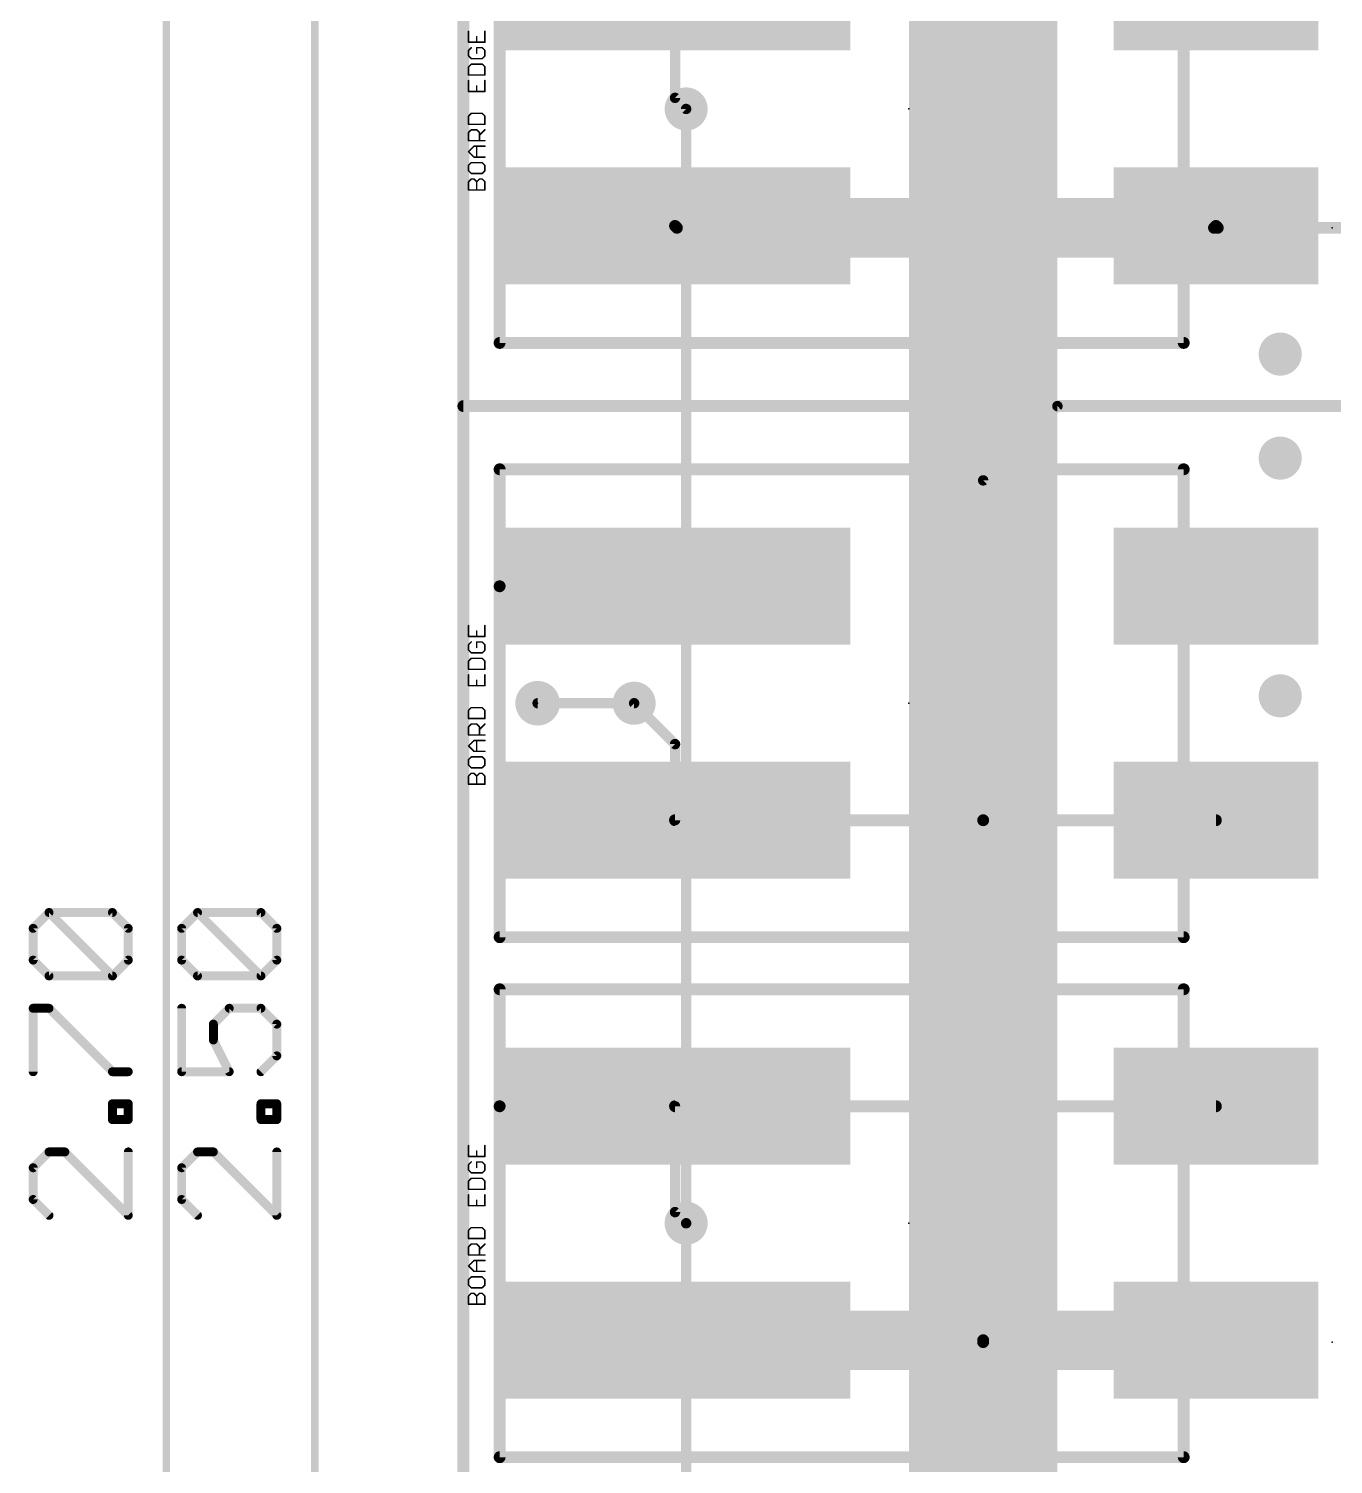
# Model space of a CAD drawing. Extents: x -23 to 84, y -8 to 75.
# Drawn here: x -7.43 to 14.88, y 27.63 to 52.17 of the extents above; entities that cross this region are included whole.
import ezdxf

# ---------------------------------------------------------------- set-up
doc = ezdxf.new("R2010")
doc.units = 0
for name, color, linetype in [('1', 12, 'CONTINUOUS'), ('16', 132, 'CONTINUOUS'), ('18', 110, 'CONTINUOUS'), ('20', 53, 'CONTINUOUS'), ('21', 253, 'CONTINUOUS'), ('23', 53, 'CONTINUOUS'), ('24', 53, 'CONTINUOUS'), ('47', 253, 'CONTINUOUS'), ('51', 253, 'CONTINUOUS')]:
    doc.layers.add(name, color=color, linetype=linetype)

# ---------------------------------------------------------------- blocks, each defined once
blk = doc.blocks.new('RECT')
blk.add_solid([(-0.5, -0.5), (0.5, -0.5), (-0.5, 0.5), (0.5, 0.5)])
blk = doc.blocks.new('PIE')
at = {"const_width": 0.5}
blk.add_lwpolyline([(0, -0.25, 1), (0, 0.25, 1), (0, -0.25)], format="xyb", dxfattribs=at)
blk = doc.blocks.new('ROUNDV')
at = {"const_width": 0.5}
blk.add_lwpolyline([(0, -0.25, 1), (0, 0.25, 1), (0, -0.25)], format="xyb", dxfattribs=at)

msp = doc.modelspace()

# ---------------------------------------------------------------- linework, layer by layer
at = {"layer": '1'}
for points, const_width in [([(0, 0), (0, 68.58)], 0.2032), ([(3.62, 52.8), (3.62, 50.99)], 0.1778), ([(3.62, 50.99), (3.81, 50.8)], 0.1778), ([(3.652, 48.768), (8.89, 48.768)], 1.016), ([(8.89, 48.768), (12.838, 48.768)], 1.016), ([(3.62, 48.8), (3.652, 48.768)], 0.2032), ([(12.87, 48.8), (12.838, 48.768)], 0.2032), ([(12.902, 48.768), (12.87, 48.8)], 0.2032), ([(15.748, 48.768), (12.902, 48.768)], 0.2032), ([(10.16, 45.72), (8.89, 44.45)], 0.1778), ([(18.542, 45.72), (10.16, 45.72)], 0.1778), ([(8.89, 44.45), (8.89, 38.64)], 0.1778), ([(3.62, 39.941), (2.921, 40.64)], 0.1778), ([(3.62, 38.64), (3.62, 39.941)], 0.1778), ([(3.62, 38.64), (8.89, 38.64)], 0.2032), ([(8.89, 38.64), (12.87, 38.64)], 0.2032), ([(12.87, 33.75), (3.62, 33.75)], 0.2032), ([(3.62, 31.94), (3.62, 33.75)], 0.1778), ([(3.81, 31.75), (3.62, 31.94)], 0.1778), ([(3.62, 29.75), (8.89, 29.75)], 1.016), ([(8.89, 29.75), (12.87, 29.75)], 1.016), ([(8.89, 29.718), (8.89, 29.75)], 0.2032)]:
    msp.add_lwpolyline(points, dxfattribs=dict(at, const_width=const_width))
for points, const_width in [([(3.6514, 51.0214, 1), (3.5886, 50.9586)], 0.0889), ([(3.5756, 50.99, 1), (3.6644, 50.99)], 0.0889), ([(3.7786, 50.7686, 1), (3.8414, 50.8314)], 0.0889), ([(3.652, 49.022, 1), (3.652, 48.514)], 0.508), ([(8.89, 49.022, 1), (8.89, 48.514)], 0.508), ([(8.89, 48.514, 1), (8.89, 49.022)], 0.508), ([(12.838, 48.514, 1), (12.838, 49.022)], 0.508), ([(3.6559, 48.8359, 1), (3.5841, 48.7641)], 0.1016), ([(3.6161, 48.7321, 1), (3.6879, 48.8039)], 0.1016), ([(12.8021, 48.8039, 1), (12.8739, 48.7321)], 0.1016), ([(12.9059, 48.8359, 1), (12.8341, 48.7641)], 0.1016), ([(12.9059, 48.7641, 1), (12.8341, 48.8359)], 0.1016), ([(12.902, 48.8188, 1), (12.902, 48.7172)], 0.1016), ([(12.8661, 48.7321, 1), (12.9379, 48.8039)], 0.1016), ([(10.16, 45.7644, 1), (10.16, 45.6756)], 0.0889), ([(10.1914, 45.6886, 1), (10.1286, 45.7514)], 0.0889), ([(8.9345, 44.45, 1), (8.8456, 44.45)], 0.0889), ([(8.8586, 44.4814, 1), (8.9214, 44.4186)], 0.0889), ([(2.9524, 40.6714, 1), (2.8896, 40.6086)], 0.0889), ([(3.6644, 39.941, 1), (3.5756, 39.941)], 0.0889), ([(3.5886, 39.9096, 1), (3.6514, 39.9724)], 0.0889), ([(3.62, 38.6908, 1), (3.62, 38.5892)], 0.1016), ([(3.5756, 38.64, 1), (3.6644, 38.64)], 0.0889), ([(8.89, 38.6908, 1), (8.89, 38.5892)], 0.1016), ([(8.8456, 38.64, 1), (8.9345, 38.64)], 0.0889), ([(8.89, 38.5892, 1), (8.89, 38.6908)], 0.1016), ([(12.87, 38.5892, 1), (12.87, 38.6908)], 0.1016), ([(3.62, 33.8008, 1), (3.62, 33.6992)], 0.1016), ([(3.6644, 33.75, 1), (3.5756, 33.75)], 0.0889), ([(12.87, 33.6992, 1), (12.87, 33.8008)], 0.1016), ([(3.6514, 31.9714, 1), (3.5886, 31.9086)], 0.0889), ([(3.5756, 31.94, 1), (3.6644, 31.94)], 0.0889), ([(3.7786, 31.7186, 1), (3.8414, 31.7814)], 0.0889), ([(3.62, 30.004, 1), (3.62, 29.496)], 0.508), ([(8.89, 30.004, 1), (8.89, 29.496)], 0.508), ([(8.89, 29.496, 1), (8.89, 30.004)], 0.508), ([(12.87, 29.496, 1), (12.87, 30.004)], 0.508), ([(8.9408, 29.75, 1), (8.8392, 29.75)], 0.1016), ([(8.8392, 29.718, 1), (8.9408, 29.718)], 0.1016)]:
    msp.add_lwpolyline(points, format="xyb", dxfattribs=dict(at, const_width=const_width))
at = {"layer": '16'}
for points, const_width in [([(0, 0), (0, 68.58)], 0.2032), ([(8.89, 48.768), (8.89, 53.98)], 2.54), ([(3.81, 50.8), (3.81, 31.75)], 0.1778), ([(8.89, 29.718), (8.89, 48.768)], 2.54), ([(2.921, 40.64), (1.27, 40.64)], 0.1778), ([(3.81, 31.75), (3.81, 12.7)], 0.1778), ([(8.89, 22.86), (8.89, 29.718)], 2.54)]:
    msp.add_lwpolyline(points, dxfattribs=dict(at, const_width=const_width))
for points, const_width in [([(3.8544, 50.8, 1), (3.7656, 50.8)], 0.0889), ([(9.525, 48.768, 1), (8.255, 48.768)], 1.27), ([(8.255, 48.768, 1), (9.525, 48.768)], 1.27), ([(1.27, 40.6844, 1), (1.27, 40.5956)], 0.0889), ([(2.921, 40.5956, 1), (2.921, 40.6844)], 0.0889), ([(3.8544, 31.75, 1), (3.7656, 31.75)], 0.0889), ([(3.7656, 31.75, 1), (3.8544, 31.75)], 0.0889), ([(9.525, 29.718, 1), (8.255, 29.718)], 1.27), ([(8.255, 29.718, 1), (9.525, 29.718)], 1.27)]:
    msp.add_lwpolyline(points, format="xyb", dxfattribs=dict(at, const_width=const_width))
at = {"layer": '20', "const_width": 0.2032}
msp.add_lwpolyline([(0, 68.58), (0, 0)], dxfattribs=at)
at = {"layer": '21', "const_width": 0.2032}
for points in [[(12.32, 54.8), (12.32, 46.8)], [(0.62, 46.8), (0.62, 52.8)], [(12.32, 46.8), (0.62, 46.8)], [(0, 45.72), (17.78, 45.72)], [(0.62, 42.64), (0.62, 44.64)], [(0.62, 44.64), (12.32, 44.64)], [(12.32, 44.64), (12.32, 36.64)], [(0.62, 36.64), (0.62, 42.64)], [(12.32, 36.64), (0.62, 36.64)], [(0.62, 33.75), (0.62, 35.75)], [(0.62, 35.75), (12.32, 35.75)], [(12.32, 35.75), (12.32, 27.75)], [(0.62, 27.75), (0.62, 33.75)], [(12.32, 27.75), (0.62, 27.75)]]:
    msp.add_lwpolyline(points, dxfattribs=at)
at = {"layer": '21', "const_width": 0.1016}
for points in [[(0.62, 46.8508, 1), (0.62, 46.7492)], [(12.32, 46.7492, 1), (12.32, 46.8508)], [(0.5692, 46.8, 1), (0.6708, 46.8)], [(12.2692, 46.8, 1), (12.3708, 46.8)], [(0, 45.7708, 1), (0, 45.6692)], [(0.6708, 44.64, 1), (0.5692, 44.64)], [(0.62, 44.6908, 1), (0.62, 44.5892)], [(12.3708, 44.64, 1), (12.2692, 44.64)], [(12.32, 44.5892, 1), (12.32, 44.6908)], [(0.6708, 42.64, 1), (0.5692, 42.64)], [(0.5692, 42.64, 1), (0.6708, 42.64)], [(0.62, 36.6908, 1), (0.62, 36.5892)], [(0.5692, 36.64, 1), (0.6708, 36.64)], [(12.2692, 36.64, 1), (12.3708, 36.64)], [(12.32, 36.5892, 1), (12.32, 36.6908)], [(0.6708, 35.75, 1), (0.5692, 35.75)], [(0.62, 35.8008, 1), (0.62, 35.6992)], [(12.3708, 35.75, 1), (12.2692, 35.75)], [(12.32, 35.6992, 1), (12.32, 35.8008)], [(0.6708, 33.75, 1), (0.5692, 33.75)], [(0.5692, 33.75, 1), (0.6708, 33.75)], [(0.62, 27.8008, 1), (0.62, 27.6992)], [(0.5692, 27.75, 1), (0.6708, 27.75)], [(12.2692, 27.75, 1), (12.3708, 27.75)], [(12.32, 27.6992, 1), (12.32, 27.8008)]]:
    msp.add_lwpolyline(points, format="xyb", dxfattribs=at)
at = {"layer": '23'}
for p in [(7.62, 50.8), (14.859, 48.768), (7.62, 40.64), (7.62, 31.75), (14.859, 29.718)]:
    msp.add_point(p, dxfattribs=at)
at = {"layer": '24'}
msp.add_point((1.27, 40.64), dxfattribs=at)
at = {"layer": '47'}
for points, const_width in [([(-5.08, 68.515), (-5.08, 0.065)], 0.13), ([(-2.54, 2.605), (-2.54, 65.975)], 0.13), ([(-7.3577, 36.7912), (-7.0865, 37.0624)], 0.1524), ([(-7.0865, 37.0624), (-6.0019, 37.0624)], 0.1524), ([(-6.0019, 35.9777), (-7.0865, 37.0624)], 0.1524), ([(-6.0019, 37.0624), (-5.7307, 36.7912)], 0.1524), ([(-4.8177, 36.7912), (-4.5465, 37.0624)], 0.1524), ([(-4.5465, 37.0624), (-3.4619, 37.0624)], 0.1524), ([(-3.4619, 35.9777), (-4.5465, 37.0624)], 0.1524), ([(-3.4619, 37.0624), (-3.1907, 36.7912)], 0.1524), ([(-7.3577, 36.2489), (-7.3577, 36.7912)], 0.1524), ([(-5.7307, 36.7912), (-5.7307, 36.2489)], 0.1524), ([(-4.8177, 36.2489), (-4.8177, 36.7912)], 0.1524), ([(-3.1907, 36.7912), (-3.1907, 36.2489)], 0.1524), ([(-7.0865, 35.9777), (-7.3577, 36.2489)], 0.1524), ([(-5.7307, 36.2489), (-6.0019, 35.9777)], 0.1524), ([(-4.5465, 35.9777), (-4.8177, 36.2489)], 0.1524), ([(-3.1907, 36.2489), (-3.4619, 35.9777)], 0.1524), ([(-6.0019, 35.9777), (-7.0865, 35.9777)], 0.1524), ([(-3.4619, 35.9777), (-4.5465, 35.9777)], 0.1524), ([(-7.3577, 34.3405), (-7.3577, 35.4252)], 0.1524), ([(-7.3577, 35.4252), (-7.0865, 35.4252)], 0.1524), ([(-7.0865, 35.4252), (-6.0019, 34.3405)], 0.1524), ([(-4.8177, 35.4252), (-4.8177, 34.3405)], 0.1524), ([(-4.2754, 35.154), (-4.0042, 35.4252)], 0.1524), ([(-4.0042, 35.4252), (-3.4619, 35.4252)], 0.1524), ([(-3.4619, 35.4252), (-3.1907, 35.154)], 0.1524), ([(-4.2754, 34.8829), (-4.2754, 35.154)], 0.1524), ([(-3.1907, 35.154), (-3.1907, 34.6117)], 0.1524), ([(-4.0042, 34.3405), (-4.2754, 34.8829)], 0.1524), ([(-3.1907, 34.6117), (-3.4619, 34.3405)], 0.1524), ([(-6.0019, 34.3405), (-5.7307, 34.3405)], 0.1524), ([(-4.8177, 34.3405), (-4.0042, 34.3405)], 0.1524), ([(-6.0019, 33.522), (-6.0019, 33.7931)], 0.1524), ([(-6.0019, 33.7931), (-5.7307, 33.7931)], 0.1524), ([(-5.7307, 33.7931), (-5.7307, 33.522)], 0.1524), ([(-3.4619, 33.522), (-3.4619, 33.7931)], 0.1524), ([(-3.4619, 33.7931), (-3.1907, 33.7931)], 0.1524), ([(-3.1907, 33.7931), (-3.1907, 33.522)], 0.1524), ([(-5.7307, 33.522), (-6.0019, 33.522)], 0.1524), ([(-3.1907, 33.522), (-3.4619, 33.522)], 0.1524), ([(-7.0865, 32.9695), (-7.3577, 32.6983)], 0.1524), ([(-6.8154, 32.9695), (-7.0865, 32.9695)], 0.1524), ([(-5.7307, 31.8848), (-6.8154, 32.9695)], 0.1524), ([(-5.7307, 32.9695), (-5.7307, 31.8848)], 0.1524), ([(-4.5465, 32.9695), (-4.8177, 32.6983)], 0.1524), ([(-4.2754, 32.9695), (-4.5465, 32.9695)], 0.1524), ([(-3.1907, 31.8848), (-4.2754, 32.9695)], 0.1524), ([(-3.1907, 32.9695), (-3.1907, 31.8848)], 0.1524), ([(-7.3577, 32.6983), (-7.3577, 32.156)], 0.1524), ([(-4.8177, 32.6983), (-4.8177, 32.156)], 0.1524), ([(-7.3577, 32.156), (-7.0865, 31.8848)], 0.1524), ([(-4.8177, 32.156), (-4.5465, 31.8848)], 0.1524)]:
    msp.add_lwpolyline(points, dxfattribs=dict(at, const_width=const_width))
at = {"layer": '47', "const_width": 0.0762}
for points in [[(-7.0596, 37.0893, 1), (-7.1135, 37.0354)], [(-7.0865, 37.1005, 1), (-7.0865, 37.0243)], [(-7.0596, 37.0354, 1), (-7.1135, 37.0893)], [(-5.9749, 37.0893, 1), (-6.0288, 37.0354)], [(-6.0019, 37.0243, 1), (-6.0019, 37.1005)], [(-4.5196, 37.0893, 1), (-4.5735, 37.0354)], [(-4.5465, 37.1005, 1), (-4.5465, 37.0243)], [(-4.5196, 37.0354, 1), (-4.5735, 37.0893)], [(-3.4349, 37.0893, 1), (-3.4888, 37.0354)], [(-3.4619, 37.0243, 1), (-3.4619, 37.1005)], [(-7.3196, 36.7912, 1), (-7.3958, 36.7912)], [(-7.3846, 36.8181, 1), (-7.3307, 36.7643)], [(-5.6926, 36.7912, 1), (-5.7688, 36.7912)], [(-5.7576, 36.7643, 1), (-5.7038, 36.8181)], [(-4.7796, 36.7912, 1), (-4.8558, 36.7912)], [(-4.8446, 36.8181, 1), (-4.7907, 36.7643)], [(-3.1526, 36.7912, 1), (-3.2288, 36.7912)], [(-3.2176, 36.7643, 1), (-3.1638, 36.8181)], [(-7.3307, 36.2758, 1), (-7.3846, 36.2219)], [(-5.7038, 36.2219, 1), (-5.7576, 36.2758)], [(-4.7907, 36.2758, 1), (-4.8446, 36.2219)], [(-3.1638, 36.2219, 1), (-3.2176, 36.2758)], [(-7.3958, 36.2489, 1), (-7.3196, 36.2489)], [(-5.7688, 36.2489, 1), (-5.6926, 36.2489)], [(-4.8558, 36.2489, 1), (-4.7796, 36.2489)], [(-3.2288, 36.2489, 1), (-3.1526, 36.2489)], [(-7.0865, 36.0158, 1), (-7.0865, 35.9396)], [(-7.1135, 35.9508, 1), (-7.0596, 36.0046)], [(-6.0288, 36.0046, 1), (-5.9749, 35.9508)], [(-6.0288, 35.9508, 1), (-5.9749, 36.0046)], [(-6.0019, 35.9396, 1), (-6.0019, 36.0158)], [(-4.5465, 36.0158, 1), (-4.5465, 35.9396)], [(-4.5735, 35.9508, 1), (-4.5196, 36.0046)], [(-3.4888, 36.0046, 1), (-3.4349, 35.9508)], [(-3.4888, 35.9508, 1), (-3.4349, 36.0046)], [(-3.4619, 35.9396, 1), (-3.4619, 36.0158)], [(-7.3196, 35.4252, 1), (-7.3958, 35.4252)], [(-7.3577, 35.4633, 1), (-7.3577, 35.3871)], [(-7.0596, 35.4521, 1), (-7.1135, 35.3983)], [(-7.0865, 35.3871, 1), (-7.0865, 35.4633)], [(-4.7796, 35.4252, 1), (-4.8558, 35.4252)], [(-4.0042, 35.4633, 1), (-4.0042, 35.3871)], [(-3.9773, 35.3983, 1), (-4.0311, 35.4521)], [(-3.4349, 35.4521, 1), (-3.4888, 35.3983)], [(-3.4619, 35.3871, 1), (-3.4619, 35.4633)], [(-4.2373, 35.154, 1), (-4.3135, 35.154)], [(-4.3023, 35.181, 1), (-4.2484, 35.1271)], [(-3.1526, 35.154, 1), (-3.2288, 35.154)], [(-3.2176, 35.1271, 1), (-3.1638, 35.181)], [(-4.3135, 34.8829, 1), (-4.2373, 34.8829)], [(-4.2413, 34.8999, 1), (-4.3094, 34.8658)], [(-3.2288, 34.6117, 1), (-3.1526, 34.6117)], [(-3.1638, 34.5848, 1), (-3.2176, 34.6386)], [(-7.3958, 34.3405, 1), (-7.3196, 34.3405)], [(-6.0019, 34.3786, 1), (-6.0019, 34.3024)], [(-6.0288, 34.3136, 1), (-5.9749, 34.3675)], [(-5.7307, 34.3024, 1), (-5.7307, 34.3786)], [(-4.8177, 34.3786, 1), (-4.8177, 34.3024)], [(-4.8558, 34.3405, 1), (-4.7796, 34.3405)], [(-4.0383, 34.3235, 1), (-3.9701, 34.3576)], [(-4.0042, 34.3024, 1), (-4.0042, 34.3786)], [(-3.4888, 34.3675, 1), (-3.4349, 34.3136)], [(-5.9638, 33.7931, 1), (-6.04, 33.7931)], [(-6.0019, 33.8312, 1), (-6.0019, 33.755)], [(-5.6926, 33.7931, 1), (-5.7688, 33.7931)], [(-5.7307, 33.755, 1), (-5.7307, 33.8312)], [(-3.4238, 33.7931, 1), (-3.5, 33.7931)], [(-3.4619, 33.8312, 1), (-3.4619, 33.755)], [(-3.1526, 33.7931, 1), (-3.2288, 33.7931)], [(-3.1907, 33.755, 1), (-3.1907, 33.8312)], [(-6.0019, 33.5601, 1), (-6.0019, 33.4839)], [(-6.04, 33.522, 1), (-5.9638, 33.522)], [(-5.7688, 33.522, 1), (-5.6926, 33.522)], [(-5.7307, 33.4839, 1), (-5.7307, 33.5601)], [(-3.4619, 33.5601, 1), (-3.4619, 33.4839)], [(-3.5, 33.522, 1), (-3.4238, 33.522)], [(-3.2288, 33.522, 1), (-3.1526, 33.522)], [(-3.1907, 33.4839, 1), (-3.1907, 33.5601)], [(-7.0865, 33.0076, 1), (-7.0865, 32.9314)], [(-7.0596, 32.9425, 1), (-7.1135, 32.9964)], [(-6.7884, 32.9964, 1), (-6.8423, 32.9425)], [(-6.8154, 32.9314, 1), (-6.8154, 33.0076)], [(-5.6926, 32.9695, 1), (-5.7688, 32.9695)], [(-4.5465, 33.0076, 1), (-4.5465, 32.9314)], [(-4.5196, 32.9425, 1), (-4.5735, 32.9964)], [(-4.2484, 32.9964, 1), (-4.3023, 32.9425)], [(-4.2754, 32.9314, 1), (-4.2754, 33.0076)], [(-3.1526, 32.9695, 1), (-3.2288, 32.9695)], [(-7.3196, 32.6983, 1), (-7.3958, 32.6983)], [(-7.3846, 32.7252, 1), (-7.3307, 32.6714)], [(-4.7796, 32.6983, 1), (-4.8558, 32.6983)], [(-4.8446, 32.7252, 1), (-4.7907, 32.6714)], [(-7.3307, 32.1829, 1), (-7.3846, 32.129)], [(-7.3958, 32.156, 1), (-7.3196, 32.156)], [(-4.7907, 32.1829, 1), (-4.8446, 32.129)], [(-4.8558, 32.156, 1), (-4.7796, 32.156)], [(-7.1135, 31.8579, 1), (-7.0596, 31.9118)], [(-5.7688, 31.8848, 1), (-5.6926, 31.8848)], [(-5.7576, 31.8579, 1), (-5.7038, 31.9118)], [(-4.5735, 31.8579, 1), (-4.5196, 31.9118)], [(-3.2288, 31.8848, 1), (-3.1526, 31.8848)], [(-3.2176, 31.8579, 1), (-3.1638, 31.9118)]]:
    msp.add_lwpolyline(points, format="xyb", dxfattribs=at)
at = {"layer": '51', "const_width": 0.0254}
for points in [[(0.0887, 52.128), (0.0887, 51.9416)], [(0.2285, 51.9416), (0.2285, 52.0348)], [(0.3683, 51.9416), (0.3683, 52.128)], [(0.0887, 51.9416), (0.3683, 51.9416)], [(0.1353, 51.8474), (0.0887, 51.8007)], [(0.0887, 51.8007), (0.0887, 51.7075)], [(0.3217, 51.8474), (0.2285, 51.8474)], [(0.2285, 51.8474), (0.2285, 51.7541)], [(0.3683, 51.8007), (0.3217, 51.8474)], [(0.3683, 51.7075), (0.3683, 51.8007)], [(0.0887, 51.7075), (0.1353, 51.6609)], [(0.1353, 51.5667), (0.0887, 51.5201)], [(0.1353, 51.6609), (0.3217, 51.6609)], [(0.3217, 51.5667), (0.1353, 51.5667)], [(0.3217, 51.6609), (0.3683, 51.7075)], [(0.3683, 51.5201), (0.3217, 51.5667)], [(0.0887, 51.5201), (0.0887, 51.3803)], [(0.0887, 51.3803), (0.3683, 51.3803)], [(0.0887, 51.286), (0.0887, 51.0996)], [(0.3683, 51.3803), (0.3683, 51.5201)], [(0.3683, 51.0996), (0.3683, 51.286)], [(0.0887, 51.0996), (0.3683, 51.0996)], [(0.2285, 51.0996), (0.2285, 51.1928)], [(0.1353, 50.7247), (0.0887, 50.6781)], [(0.0887, 50.6781), (0.0887, 50.5383)], [(0.3217, 50.7247), (0.1353, 50.7247)], [(0.3683, 50.6781), (0.3217, 50.7247)], [(0.3683, 50.5383), (0.3683, 50.6781)], [(0.0887, 50.5383), (0.3683, 50.5383)], [(0.0887, 50.3975), (0.1353, 50.4441)], [(0.0887, 50.2577), (0.0887, 50.3975)], [(0.1353, 50.4441), (0.2285, 50.4441)], [(0.2285, 50.4441), (0.2751, 50.3975)], [(0.2751, 50.3509), (0.3683, 50.4441)], [(0.2751, 50.3975), (0.2751, 50.2577)], [(0.3683, 50.2577), (0.0887, 50.2577)], [(0.0887, 50.0702), (0.1819, 50.1634)], [(0.1819, 49.977), (0.0887, 50.0702)], [(0.1819, 50.1634), (0.3683, 50.1634)], [(0.2285, 49.977), (0.2285, 50.1634)], [(0.1353, 49.8828), (0.0887, 49.8362)], [(0.0887, 49.8362), (0.0887, 49.743)], [(0.3217, 49.8828), (0.1353, 49.8828)], [(0.3683, 49.977), (0.1819, 49.977)], [(0.3683, 49.8362), (0.3217, 49.8828)], [(0.3683, 49.743), (0.3683, 49.8362)], [(0.0887, 49.743), (0.1353, 49.6964)], [(0.0887, 49.5555), (0.1353, 49.6021)], [(0.1353, 49.6964), (0.3217, 49.6964)], [(0.1353, 49.6021), (0.1819, 49.6021)], [(0.1819, 49.6021), (0.2285, 49.5555)], [(0.2285, 49.5555), (0.2751, 49.6021)], [(0.2751, 49.6021), (0.3217, 49.6021)], [(0.3217, 49.6964), (0.3683, 49.743)], [(0.3217, 49.6021), (0.3683, 49.5555)], [(0.0887, 49.4157), (0.0887, 49.5555)], [(0.3683, 49.4157), (0.0887, 49.4157)], [(0.2285, 49.4157), (0.2285, 49.5555)], [(0.3683, 49.5555), (0.3683, 49.4157)], [(0.0887, 41.968), (0.0887, 41.7816)], [(0.3683, 41.7816), (0.3683, 41.968)], [(0.0887, 41.7816), (0.3683, 41.7816)], [(0.2285, 41.7816), (0.2285, 41.8748)], [(0.1353, 41.6874), (0.0887, 41.6407)], [(0.0887, 41.6407), (0.0887, 41.5475)], [(0.0887, 41.5475), (0.1353, 41.5009)], [(0.1353, 41.5009), (0.3217, 41.5009)], [(0.3217, 41.6874), (0.2285, 41.6874)], [(0.2285, 41.6874), (0.2285, 41.5941)], [(0.3683, 41.6407), (0.3217, 41.6874)], [(0.3217, 41.5009), (0.3683, 41.5475)], [(0.3683, 41.5475), (0.3683, 41.6407)], [(0.1353, 41.4067), (0.0887, 41.3601)], [(0.0887, 41.3601), (0.0887, 41.2203)], [(0.0887, 41.2203), (0.3683, 41.2203)], [(0.3217, 41.4067), (0.1353, 41.4067)], [(0.3683, 41.3601), (0.3217, 41.4067)], [(0.3683, 41.2203), (0.3683, 41.3601)], [(0.0887, 41.126), (0.0887, 40.9396)], [(0.2285, 40.9396), (0.2285, 41.0328)], [(0.3683, 40.9396), (0.3683, 41.126)], [(0.0887, 40.9396), (0.3683, 40.9396)], [(0.1353, 40.5647), (0.0887, 40.5181)], [(0.0887, 40.5181), (0.0887, 40.3783)], [(0.3217, 40.5647), (0.1353, 40.5647)], [(0.3683, 40.5181), (0.3217, 40.5647)], [(0.3683, 40.3783), (0.3683, 40.5181)], [(0.0887, 40.3783), (0.3683, 40.3783)], [(0.0887, 40.2375), (0.1353, 40.2841)], [(0.0887, 40.0977), (0.0887, 40.2375)], [(0.1353, 40.2841), (0.2285, 40.2841)], [(0.2285, 40.2841), (0.2751, 40.2375)], [(0.2751, 40.1909), (0.3683, 40.2841)], [(0.2751, 40.2375), (0.2751, 40.0977)], [(0.3683, 40.0977), (0.0887, 40.0977)], [(0.0887, 39.9102), (0.1819, 40.0034)], [(0.1819, 40.0034), (0.3683, 40.0034)], [(0.2285, 39.817), (0.2285, 40.0034)], [(0.1819, 39.817), (0.0887, 39.9102)], [(0.3683, 39.817), (0.1819, 39.817)], [(0.1353, 39.7228), (0.0887, 39.6762)], [(0.0887, 39.6762), (0.0887, 39.583)], [(0.0887, 39.583), (0.1353, 39.5364)], [(0.3217, 39.7228), (0.1353, 39.7228)], [(0.1353, 39.5364), (0.3217, 39.5364)], [(0.3683, 39.6762), (0.3217, 39.7228)], [(0.3217, 39.5364), (0.3683, 39.583)], [(0.3683, 39.583), (0.3683, 39.6762)], [(0.0887, 39.3955), (0.1353, 39.4421)], [(0.0887, 39.2557), (0.0887, 39.3955)], [(0.3683, 39.2557), (0.0887, 39.2557)], [(0.1353, 39.4421), (0.1819, 39.4421)], [(0.1819, 39.4421), (0.2285, 39.3955)], [(0.2285, 39.3955), (0.2751, 39.4421)], [(0.2285, 39.2557), (0.2285, 39.3955)], [(0.2751, 39.4421), (0.3217, 39.4421)], [(0.3217, 39.4421), (0.3683, 39.3955)], [(0.3683, 39.3955), (0.3683, 39.2557)], [(0.0887, 33.078), (0.0887, 32.8916)], [(0.0887, 32.8916), (0.3683, 32.8916)], [(0.2285, 32.8916), (0.2285, 32.9848)], [(0.3683, 32.8916), (0.3683, 33.078)], [(0.1353, 32.7974), (0.0887, 32.7507)], [(0.0887, 32.7507), (0.0887, 32.6575)], [(0.0887, 32.6575), (0.1353, 32.6109)], [(0.3217, 32.7974), (0.2285, 32.7974)], [(0.2285, 32.7974), (0.2285, 32.7041)], [(0.3683, 32.7507), (0.3217, 32.7974)], [(0.3217, 32.6109), (0.3683, 32.6575)], [(0.3683, 32.6575), (0.3683, 32.7507)], [(0.1353, 32.5167), (0.0887, 32.4701)], [(0.0887, 32.4701), (0.0887, 32.3303)], [(0.1353, 32.6109), (0.3217, 32.6109)], [(0.3217, 32.5167), (0.1353, 32.5167)], [(0.3683, 32.4701), (0.3217, 32.5167)], [(0.3683, 32.3303), (0.3683, 32.4701)], [(0.0887, 32.3303), (0.3683, 32.3303)], [(0.0887, 32.236), (0.0887, 32.0496)], [(0.2285, 32.0496), (0.2285, 32.1428)], [(0.3683, 32.0496), (0.3683, 32.236)], [(0.0887, 32.0496), (0.3683, 32.0496)], [(0.1353, 31.6747), (0.0887, 31.6281)], [(0.3217, 31.6747), (0.1353, 31.6747)], [(0.3683, 31.6281), (0.3217, 31.6747)], [(0.0887, 31.6281), (0.0887, 31.4883)], [(0.0887, 31.4883), (0.3683, 31.4883)], [(0.3683, 31.4883), (0.3683, 31.6281)], [(0.0887, 31.3475), (0.1353, 31.3941)], [(0.0887, 31.2077), (0.0887, 31.3475)], [(0.3683, 31.2077), (0.0887, 31.2077)], [(0.1353, 31.3941), (0.2285, 31.3941)], [(0.2285, 31.3941), (0.2751, 31.3475)], [(0.2751, 31.3009), (0.3683, 31.3941)], [(0.2751, 31.3475), (0.2751, 31.2077)], [(0.0887, 31.0202), (0.1819, 31.1134)], [(0.1819, 30.927), (0.0887, 31.0202)], [(0.1819, 31.1134), (0.3683, 31.1134)], [(0.3683, 30.927), (0.1819, 30.927)], [(0.2285, 30.927), (0.2285, 31.1134)], [(0.1353, 30.8328), (0.0887, 30.7862)], [(0.0887, 30.7862), (0.0887, 30.693)], [(0.0887, 30.693), (0.1353, 30.6464)], [(0.3217, 30.8328), (0.1353, 30.8328)], [(0.3683, 30.7862), (0.3217, 30.8328)], [(0.3217, 30.6464), (0.3683, 30.693)], [(0.3683, 30.693), (0.3683, 30.7862)], [(0.0887, 30.5055), (0.1353, 30.5521)], [(0.0887, 30.3657), (0.0887, 30.5055)], [(0.1353, 30.6464), (0.3217, 30.6464)], [(0.1353, 30.5521), (0.1819, 30.5521)], [(0.1819, 30.5521), (0.2285, 30.5055)], [(0.2285, 30.5055), (0.2751, 30.5521)], [(0.2285, 30.3657), (0.2285, 30.5055)], [(0.2751, 30.5521), (0.3217, 30.5521)], [(0.3217, 30.5521), (0.3683, 30.5055)], [(0.3683, 30.5055), (0.3683, 30.3657)], [(0.3683, 30.3657), (0.0887, 30.3657)]]:
    msp.add_lwpolyline(points, dxfattribs=at)
at = {"layer": '51', "const_width": 0.0127}
for points in [[(0.095, 52.128, 1), (0.0823, 52.128)], [(0.2348, 52.0348, 1), (0.2221, 52.0348)], [(0.3747, 52.128, 1), (0.3619, 52.128)], [(0.0887, 51.9479, 1), (0.0887, 51.9352)], [(0.0823, 51.9416, 1), (0.095, 51.9416)], [(0.095, 51.8007, 1), (0.0823, 51.8007)], [(0.0842, 51.8052, 1), (0.0932, 51.7963)], [(0.1398, 51.8429, 1), (0.1308, 51.8518)], [(0.2221, 51.9416, 1), (0.2348, 51.9416)], [(0.2348, 51.8474, 1), (0.2221, 51.8474)], [(0.2285, 51.8537, 1), (0.2285, 51.841)], [(0.3262, 51.8518, 1), (0.3172, 51.8429)], [(0.3217, 51.841, 1), (0.3217, 51.8537)], [(0.3619, 51.9416, 1), (0.3747, 51.9416)], [(0.3747, 51.8007, 1), (0.3619, 51.8007)], [(0.3638, 51.7963, 1), (0.3728, 51.8052)], [(0.3683, 51.9352, 1), (0.3683, 51.9479)], [(0.0932, 51.712, 1), (0.0842, 51.703)], [(0.0823, 51.7075, 1), (0.095, 51.7075)], [(0.1353, 51.6673, 1), (0.1353, 51.6546)], [(0.1353, 51.573, 1), (0.1353, 51.5603)], [(0.1308, 51.6564, 1), (0.1398, 51.6654)], [(0.1398, 51.5622, 1), (0.1308, 51.5712)], [(0.2221, 51.7541, 1), (0.2348, 51.7541)], [(0.3172, 51.6654, 1), (0.3262, 51.6564)], [(0.3262, 51.5712, 1), (0.3172, 51.5622)], [(0.3217, 51.6546, 1), (0.3217, 51.6673)], [(0.3217, 51.5603, 1), (0.3217, 51.573)], [(0.3619, 51.7075, 1), (0.3747, 51.7075)], [(0.3728, 51.703, 1), (0.3638, 51.712)], [(0.095, 51.5201, 1), (0.0823, 51.5201)], [(0.0842, 51.5246, 1), (0.0932, 51.5156)], [(0.0887, 51.3866, 1), (0.0887, 51.3739)], [(0.0823, 51.3803, 1), (0.095, 51.3803)], [(0.095, 51.286, 1), (0.0823, 51.286)], [(0.3747, 51.5201, 1), (0.3619, 51.5201)], [(0.3619, 51.3803, 1), (0.3747, 51.3803)], [(0.3747, 51.286, 1), (0.3619, 51.286)], [(0.3638, 51.5156, 1), (0.3728, 51.5246)], [(0.3683, 51.3739, 1), (0.3683, 51.3866)], [(0.0887, 51.106, 1), (0.0887, 51.0933)], [(0.0823, 51.0996, 1), (0.095, 51.0996)], [(0.2348, 51.1928, 1), (0.2221, 51.1928)], [(0.2221, 51.0996, 1), (0.2348, 51.0996)], [(0.3619, 51.0996, 1), (0.3747, 51.0996)], [(0.3683, 51.0933, 1), (0.3683, 51.106)], [(0.095, 50.6781, 1), (0.0823, 50.6781)], [(0.0842, 50.6826, 1), (0.0932, 50.6736)], [(0.1353, 50.7311, 1), (0.1353, 50.7184)], [(0.1398, 50.7202, 1), (0.1308, 50.7292)], [(0.3262, 50.7292, 1), (0.3172, 50.7202)], [(0.3217, 50.7184, 1), (0.3217, 50.7311)], [(0.3747, 50.6781, 1), (0.3619, 50.6781)], [(0.3638, 50.6736, 1), (0.3728, 50.6826)], [(0.0887, 50.5447, 1), (0.0887, 50.532)], [(0.0823, 50.5383, 1), (0.095, 50.5383)], [(0.095, 50.3975, 1), (0.0823, 50.3975)], [(0.0842, 50.402, 1), (0.0932, 50.393)], [(0.1353, 50.4504, 1), (0.1353, 50.4377)], [(0.1398, 50.4396, 1), (0.1308, 50.4486)], [(0.233, 50.4486, 1), (0.224, 50.4396)], [(0.2285, 50.4377, 1), (0.2285, 50.4504)], [(0.2814, 50.3975, 1), (0.2687, 50.3975)], [(0.2706, 50.3554, 1), (0.2796, 50.3464)], [(0.2706, 50.393, 1), (0.2796, 50.402)], [(0.3619, 50.5383, 1), (0.3747, 50.5383)], [(0.3728, 50.4396, 1), (0.3638, 50.4486)], [(0.3683, 50.532, 1), (0.3683, 50.5447)], [(0.0887, 50.264, 1), (0.0887, 50.2513)], [(0.0823, 50.2577, 1), (0.095, 50.2577)], [(0.0932, 50.0747, 1), (0.0842, 50.0657)], [(0.0842, 50.0747, 1), (0.0932, 50.0657)], [(0.1819, 50.1698, 1), (0.1819, 50.1571)], [(0.1864, 50.1589, 1), (0.1774, 50.1679)], [(0.2348, 50.1634, 1), (0.2221, 50.1634)], [(0.2687, 50.2577, 1), (0.2814, 50.2577)], [(0.3683, 50.2513, 1), (0.3683, 50.264)], [(0.3683, 50.1571, 1), (0.3683, 50.1698)], [(0.095, 49.8362, 1), (0.0823, 49.8362)], [(0.0842, 49.8407, 1), (0.0932, 49.8317)], [(0.1353, 49.8891, 1), (0.1353, 49.8764)], [(0.1398, 49.8783, 1), (0.1308, 49.8873)], [(0.1819, 49.9834, 1), (0.1819, 49.9707)], [(0.1774, 49.9725, 1), (0.1864, 49.9815)], [(0.2221, 49.977, 1), (0.2348, 49.977)], [(0.3262, 49.8873, 1), (0.3172, 49.8783)], [(0.3217, 49.8764, 1), (0.3217, 49.8891)], [(0.3747, 49.8362, 1), (0.3619, 49.8362)], [(0.3638, 49.8317, 1), (0.3728, 49.8407)], [(0.3683, 49.9707, 1), (0.3683, 49.9834)], [(0.0932, 49.7474, 1), (0.0842, 49.7385)], [(0.0823, 49.743, 1), (0.095, 49.743)], [(0.1353, 49.7027, 1), (0.1353, 49.69)], [(0.1353, 49.6085, 1), (0.1353, 49.5958)], [(0.1308, 49.6919, 1), (0.1398, 49.7008)], [(0.1398, 49.5976, 1), (0.1308, 49.6066)], [(0.1864, 49.6066, 1), (0.1774, 49.5976)], [(0.1819, 49.5958, 1), (0.1819, 49.6085)], [(0.2751, 49.6085, 1), (0.2751, 49.5958)], [(0.2796, 49.5976, 1), (0.2706, 49.6066)], [(0.3172, 49.7008, 1), (0.3262, 49.6919)], [(0.3262, 49.6066, 1), (0.3172, 49.5976)], [(0.3217, 49.69, 1), (0.3217, 49.7027)], [(0.3217, 49.5958, 1), (0.3217, 49.6085)], [(0.3619, 49.743, 1), (0.3747, 49.743)], [(0.3728, 49.7385, 1), (0.3638, 49.7474)], [(0.095, 49.5555, 1), (0.0823, 49.5555)], [(0.0842, 49.56, 1), (0.0932, 49.551)], [(0.0823, 49.4157, 1), (0.095, 49.4157)], [(0.0887, 49.422, 1), (0.0887, 49.4094)], [(0.2348, 49.5555, 1), (0.2221, 49.5555)], [(0.2221, 49.4157, 1), (0.2348, 49.4157)], [(0.224, 49.56, 1), (0.233, 49.551)], [(0.224, 49.551, 1), (0.233, 49.56)], [(0.3747, 49.5555, 1), (0.3619, 49.5555)], [(0.3619, 49.4157, 1), (0.3747, 49.4157)], [(0.3638, 49.551, 1), (0.3728, 49.56)], [(0.3683, 49.4094, 1), (0.3683, 49.422)], [(0.095, 41.968, 1), (0.0823, 41.968)], [(0.3747, 41.968, 1), (0.3619, 41.968)], [(0.0887, 41.7879, 1), (0.0887, 41.7752)], [(0.0823, 41.7816, 1), (0.095, 41.7816)], [(0.2348, 41.8748, 1), (0.2221, 41.8748)], [(0.2221, 41.7816, 1), (0.2348, 41.7816)], [(0.3619, 41.7816, 1), (0.3747, 41.7816)], [(0.3683, 41.7752, 1), (0.3683, 41.7879)], [(0.095, 41.6407, 1), (0.0823, 41.6407)], [(0.0842, 41.6452, 1), (0.0932, 41.6363)], [(0.0932, 41.552, 1), (0.0842, 41.543)], [(0.0823, 41.5475, 1), (0.095, 41.5475)], [(0.1353, 41.5073, 1), (0.1353, 41.4946)], [(0.1398, 41.6829, 1), (0.1308, 41.6918)], [(0.1308, 41.4964, 1), (0.1398, 41.5054)], [(0.2348, 41.6874, 1), (0.2221, 41.6874)], [(0.2221, 41.5941, 1), (0.2348, 41.5941)], [(0.2285, 41.6937, 1), (0.2285, 41.681)], [(0.3262, 41.6918, 1), (0.3172, 41.6829)], [(0.3172, 41.5054, 1), (0.3262, 41.4964)], [(0.3217, 41.681, 1), (0.3217, 41.6937)], [(0.3217, 41.4946, 1), (0.3217, 41.5073)], [(0.3747, 41.6407, 1), (0.3619, 41.6407)], [(0.3619, 41.5475, 1), (0.3747, 41.5475)], [(0.3638, 41.6363, 1), (0.3728, 41.6452)], [(0.3728, 41.543, 1), (0.3638, 41.552)], [(0.095, 41.3601, 1), (0.0823, 41.3601)], [(0.0842, 41.3646, 1), (0.0932, 41.3556)], [(0.0887, 41.2266, 1), (0.0887, 41.2139)], [(0.1353, 41.413, 1), (0.1353, 41.4003)], [(0.1398, 41.4022, 1), (0.1308, 41.4112)], [(0.3262, 41.4112, 1), (0.3172, 41.4022)], [(0.3217, 41.4003, 1), (0.3217, 41.413)], [(0.3747, 41.3601, 1), (0.3619, 41.3601)], [(0.3638, 41.3556, 1), (0.3728, 41.3646)], [(0.3683, 41.2139, 1), (0.3683, 41.2266)], [(0.0823, 41.2203, 1), (0.095, 41.2203)], [(0.095, 41.126, 1), (0.0823, 41.126)], [(0.2348, 41.0328, 1), (0.2221, 41.0328)], [(0.3619, 41.2203, 1), (0.3747, 41.2203)], [(0.3747, 41.126, 1), (0.3619, 41.126)], [(0.0887, 40.946, 1), (0.0887, 40.9333)], [(0.0823, 40.9396, 1), (0.095, 40.9396)], [(0.2221, 40.9396, 1), (0.2348, 40.9396)], [(0.3619, 40.9396, 1), (0.3747, 40.9396)], [(0.3683, 40.9333, 1), (0.3683, 40.946)], [(0.095, 40.5181, 1), (0.0823, 40.5181)], [(0.0842, 40.5226, 1), (0.0932, 40.5136)], [(0.1353, 40.5711, 1), (0.1353, 40.5584)], [(0.1398, 40.5602, 1), (0.1308, 40.5692)], [(0.3262, 40.5692, 1), (0.3172, 40.5602)], [(0.3217, 40.5584, 1), (0.3217, 40.5711)], [(0.3747, 40.5181, 1), (0.3619, 40.5181)], [(0.3638, 40.5136, 1), (0.3728, 40.5226)], [(0.0887, 40.3847, 1), (0.0887, 40.372)], [(0.0823, 40.3783, 1), (0.095, 40.3783)], [(0.095, 40.2375, 1), (0.0823, 40.2375)], [(0.1353, 40.2904, 1), (0.1353, 40.2777)], [(0.1398, 40.2796, 1), (0.1308, 40.2886)], [(0.233, 40.2886, 1), (0.224, 40.2796)], [(0.2285, 40.2777, 1), (0.2285, 40.2904)], [(0.2814, 40.2375, 1), (0.2687, 40.2375)], [(0.3619, 40.3783, 1), (0.3747, 40.3783)], [(0.3728, 40.2796, 1), (0.3638, 40.2886)], [(0.3683, 40.372, 1), (0.3683, 40.3847)], [(0.0842, 40.242, 1), (0.0932, 40.233)], [(0.0887, 40.104, 1), (0.0887, 40.0913)], [(0.0823, 40.0977, 1), (0.095, 40.0977)], [(0.1819, 40.0098, 1), (0.1819, 39.9971)], [(0.1864, 39.9989, 1), (0.1774, 40.0079)], [(0.2348, 40.0034, 1), (0.2221, 40.0034)], [(0.2706, 40.1954, 1), (0.2796, 40.1864)], [(0.2687, 40.0977, 1), (0.2814, 40.0977)], [(0.2706, 40.233, 1), (0.2796, 40.242)], [(0.3683, 40.0913, 1), (0.3683, 40.104)], [(0.3683, 39.9971, 1), (0.3683, 40.0098)], [(0.0932, 39.9147, 1), (0.0842, 39.9057)], [(0.0842, 39.9147, 1), (0.0932, 39.9057)], [(0.1819, 39.8234, 1), (0.1819, 39.8107)], [(0.1774, 39.8125, 1), (0.1864, 39.8215)], [(0.2221, 39.817, 1), (0.2348, 39.817)], [(0.3683, 39.8107, 1), (0.3683, 39.8234)], [(0.095, 39.6762, 1), (0.0823, 39.6762)], [(0.0842, 39.6807, 1), (0.0932, 39.6717)], [(0.0932, 39.5874, 1), (0.0842, 39.5785)], [(0.0823, 39.583, 1), (0.095, 39.583)], [(0.1353, 39.7291, 1), (0.1353, 39.7164)], [(0.1353, 39.5427, 1), (0.1353, 39.53)], [(0.1398, 39.7183, 1), (0.1308, 39.7273)], [(0.1308, 39.5319, 1), (0.1398, 39.5408)], [(0.3262, 39.7273, 1), (0.3172, 39.7183)], [(0.3172, 39.5408, 1), (0.3262, 39.5319)], [(0.3217, 39.7164, 1), (0.3217, 39.7291)], [(0.3217, 39.53, 1), (0.3217, 39.5427)], [(0.3747, 39.6762, 1), (0.3619, 39.6762)], [(0.3619, 39.583, 1), (0.3747, 39.583)], [(0.3638, 39.6717, 1), (0.3728, 39.6807)], [(0.3728, 39.5785, 1), (0.3638, 39.5874)], [(0.095, 39.3955, 1), (0.0823, 39.3955)], [(0.0842, 39.4, 1), (0.0932, 39.391)], [(0.0887, 39.2621, 1), (0.0887, 39.2494)], [(0.1353, 39.4485, 1), (0.1353, 39.4358)], [(0.1398, 39.4376, 1), (0.1308, 39.4466)], [(0.1864, 39.4466, 1), (0.1774, 39.4376)], [(0.1819, 39.4358, 1), (0.1819, 39.4485)], [(0.2348, 39.3955, 1), (0.2221, 39.3955)], [(0.224, 39.4, 1), (0.233, 39.391)], [(0.224, 39.391, 1), (0.233, 39.4)], [(0.2751, 39.4485, 1), (0.2751, 39.4358)], [(0.2796, 39.4376, 1), (0.2706, 39.4466)], [(0.3262, 39.4466, 1), (0.3172, 39.4376)], [(0.3217, 39.4358, 1), (0.3217, 39.4485)], [(0.3747, 39.3955, 1), (0.3619, 39.3955)], [(0.3638, 39.391, 1), (0.3728, 39.4)], [(0.3683, 39.2494, 1), (0.3683, 39.2621)], [(0.0823, 39.2557, 1), (0.095, 39.2557)], [(0.2221, 39.2557, 1), (0.2348, 39.2557)], [(0.3619, 39.2557, 1), (0.3747, 39.2557)], [(0.095, 33.078, 1), (0.0823, 33.078)], [(0.0887, 32.8979, 1), (0.0887, 32.8852)], [(0.0823, 32.8916, 1), (0.095, 32.8916)], [(0.2348, 32.9848, 1), (0.2221, 32.9848)], [(0.2221, 32.8916, 1), (0.2348, 32.8916)], [(0.3747, 33.078, 1), (0.3619, 33.078)], [(0.3619, 32.8916, 1), (0.3747, 32.8916)], [(0.3683, 32.8852, 1), (0.3683, 32.8979)], [(0.095, 32.7507, 1), (0.0823, 32.7507)], [(0.0842, 32.7552, 1), (0.0932, 32.7463)], [(0.0932, 32.662, 1), (0.0842, 32.653)], [(0.0823, 32.6575, 1), (0.095, 32.6575)], [(0.1398, 32.7929, 1), (0.1308, 32.8018)], [(0.2348, 32.7974, 1), (0.2221, 32.7974)], [(0.2221, 32.7041, 1), (0.2348, 32.7041)], [(0.2285, 32.8037, 1), (0.2285, 32.791)], [(0.3262, 32.8018, 1), (0.3172, 32.7929)], [(0.3217, 32.791, 1), (0.3217, 32.8037)], [(0.3747, 32.7507, 1), (0.3619, 32.7507)], [(0.3619, 32.6575, 1), (0.3747, 32.6575)], [(0.3638, 32.7463, 1), (0.3728, 32.7552)], [(0.3728, 32.653, 1), (0.3638, 32.662)], [(0.095, 32.4701, 1), (0.0823, 32.4701)], [(0.0842, 32.4746, 1), (0.0932, 32.4656)], [(0.1353, 32.6173, 1), (0.1353, 32.6046)], [(0.1353, 32.523, 1), (0.1353, 32.5103)], [(0.1308, 32.6064, 1), (0.1398, 32.6154)], [(0.1398, 32.5122, 1), (0.1308, 32.5212)], [(0.3172, 32.6154, 1), (0.3262, 32.6064)], [(0.3262, 32.5212, 1), (0.3172, 32.5122)], [(0.3217, 32.6046, 1), (0.3217, 32.6173)], [(0.3217, 32.5103, 1), (0.3217, 32.523)], [(0.3747, 32.4701, 1), (0.3619, 32.4701)], [(0.3638, 32.4656, 1), (0.3728, 32.4746)], [(0.0887, 32.3366, 1), (0.0887, 32.3239)], [(0.0823, 32.3303, 1), (0.095, 32.3303)], [(0.095, 32.236, 1), (0.0823, 32.236)], [(0.2348, 32.1428, 1), (0.2221, 32.1428)], [(0.3619, 32.3303, 1), (0.3747, 32.3303)], [(0.3747, 32.236, 1), (0.3619, 32.236)], [(0.3683, 32.3239, 1), (0.3683, 32.3366)], [(0.0887, 32.056, 1), (0.0887, 32.0433)], [(0.0823, 32.0496, 1), (0.095, 32.0496)], [(0.2221, 32.0496, 1), (0.2348, 32.0496)], [(0.3619, 32.0496, 1), (0.3747, 32.0496)], [(0.3683, 32.0433, 1), (0.3683, 32.056)], [(0.1353, 31.6811, 1), (0.1353, 31.6684)], [(0.1398, 31.6702, 1), (0.1308, 31.6792)], [(0.3262, 31.6792, 1), (0.3172, 31.6702)], [(0.3217, 31.6684, 1), (0.3217, 31.6811)], [(0.095, 31.6281, 1), (0.0823, 31.6281)], [(0.0842, 31.6326, 1), (0.0932, 31.6236)], [(0.0887, 31.4947, 1), (0.0887, 31.482)], [(0.0823, 31.4883, 1), (0.095, 31.4883)], [(0.3747, 31.6281, 1), (0.3619, 31.6281)], [(0.3619, 31.4883, 1), (0.3747, 31.4883)], [(0.3638, 31.6236, 1), (0.3728, 31.6326)], [(0.3683, 31.482, 1), (0.3683, 31.4947)], [(0.095, 31.3475, 1), (0.0823, 31.3475)], [(0.0842, 31.352, 1), (0.0932, 31.343)], [(0.0887, 31.214, 1), (0.0887, 31.2013)], [(0.0823, 31.2077, 1), (0.095, 31.2077)], [(0.1353, 31.4004, 1), (0.1353, 31.3877)], [(0.1398, 31.3896, 1), (0.1308, 31.3986)], [(0.233, 31.3986, 1), (0.224, 31.3896)], [(0.2285, 31.3877, 1), (0.2285, 31.4004)], [(0.2814, 31.3475, 1), (0.2687, 31.3475)], [(0.2706, 31.3054, 1), (0.2796, 31.2964)], [(0.2687, 31.2077, 1), (0.2814, 31.2077)], [(0.2706, 31.343, 1), (0.2796, 31.352)], [(0.3728, 31.3896, 1), (0.3638, 31.3986)], [(0.3683, 31.2013, 1), (0.3683, 31.214)], [(0.0932, 31.0247, 1), (0.0842, 31.0157)], [(0.0842, 31.0247, 1), (0.0932, 31.0157)], [(0.1819, 31.1198, 1), (0.1819, 31.1071)], [(0.1819, 30.9334, 1), (0.1819, 30.9207)], [(0.1864, 31.1089, 1), (0.1774, 31.1179)], [(0.1774, 30.9225, 1), (0.1864, 30.9315)], [(0.2348, 31.1134, 1), (0.2221, 31.1134)], [(0.2221, 30.927, 1), (0.2348, 30.927)], [(0.3683, 31.1071, 1), (0.3683, 31.1198)], [(0.3683, 30.9207, 1), (0.3683, 30.9334)], [(0.095, 30.7862, 1), (0.0823, 30.7862)], [(0.0842, 30.7907, 1), (0.0932, 30.7817)], [(0.0932, 30.6974, 1), (0.0842, 30.6885)], [(0.0823, 30.693, 1), (0.095, 30.693)], [(0.1353, 30.8391, 1), (0.1353, 30.8264)], [(0.1398, 30.8283, 1), (0.1308, 30.8373)], [(0.3262, 30.8373, 1), (0.3172, 30.8283)], [(0.3217, 30.8264, 1), (0.3217, 30.8391)], [(0.3747, 30.7862, 1), (0.3619, 30.7862)], [(0.3619, 30.693, 1), (0.3747, 30.693)], [(0.3638, 30.7817, 1), (0.3728, 30.7907)], [(0.3728, 30.6885, 1), (0.3638, 30.6974)], [(0.095, 30.5055, 1), (0.0823, 30.5055)], [(0.0842, 30.51, 1), (0.0932, 30.501)], [(0.1353, 30.6527, 1), (0.1353, 30.64)], [(0.1353, 30.5585, 1), (0.1353, 30.5458)], [(0.1308, 30.6419, 1), (0.1398, 30.6508)], [(0.1398, 30.5476, 1), (0.1308, 30.5566)], [(0.1864, 30.5566, 1), (0.1774, 30.5476)], [(0.1819, 30.5458, 1), (0.1819, 30.5585)], [(0.2348, 30.5055, 1), (0.2221, 30.5055)], [(0.224, 30.51, 1), (0.233, 30.501)], [(0.224, 30.501, 1), (0.233, 30.51)], [(0.2751, 30.5585, 1), (0.2751, 30.5458)], [(0.2796, 30.5476, 1), (0.2706, 30.5566)], [(0.3172, 30.6508, 1), (0.3262, 30.6419)], [(0.3262, 30.5566, 1), (0.3172, 30.5476)], [(0.3217, 30.64, 1), (0.3217, 30.6527)], [(0.3217, 30.5458, 1), (0.3217, 30.5585)], [(0.3747, 30.5055, 1), (0.3619, 30.5055)], [(0.3638, 30.501, 1), (0.3728, 30.51)], [(0.0887, 30.3721, 1), (0.0887, 30.3593)], [(0.0823, 30.3657, 1), (0.095, 30.3657)], [(0.2221, 30.3657, 1), (0.2348, 30.3657)], [(0.3619, 30.3657, 1), (0.3747, 30.3657)], [(0.3683, 30.3593, 1), (0.3683, 30.3721)]]:
    msp.add_lwpolyline(points, format="xyb", dxfattribs=at)

# ---------------------------------------------------------------- block references
at = {"layer": '1', "yscale": 2}
for p, xscale in [((3.62, 52.8), 6), ((12.87, 52.8), 3.5), ((3.62, 48.8), 6), ((12.87, 48.8), 3.5), ((3.62, 42.64), 6), ((12.87, 42.64), 3.5), ((3.62, 38.64), 6), ((12.87, 38.64), 3.5), ((3.62, 33.75), 6), ((12.87, 33.75), 3.5), ((3.62, 29.75), 6), ((12.87, 29.75), 3.5)]:
    msp.add_blockref('RECT', p, dxfattribs=dict(at, xscale=xscale))
at = {"layer": '16', "xscale": 0.762, "yscale": 0.762}
msp.add_blockref('PIE', (1.27, 40.64), dxfattribs=at)
at = {"layer": '18', "xscale": 0.7366, "yscale": 0.7366}
for p in [(3.81, 50.8), (3.81, 50.8), (8.89, 48.768), (8.89, 48.768), (13.97, 46.609), (13.97, 46.609), (13.97, 44.831), (13.97, 44.831), (2.921, 40.64), (2.921, 40.64), (13.97, 40.767), (13.97, 40.767), (3.81, 31.75), (3.81, 31.75), (8.89, 29.718), (8.89, 29.718)]:
    msp.add_blockref('ROUNDV', p, dxfattribs=at)

doc.saveas('drawing.dxf')
